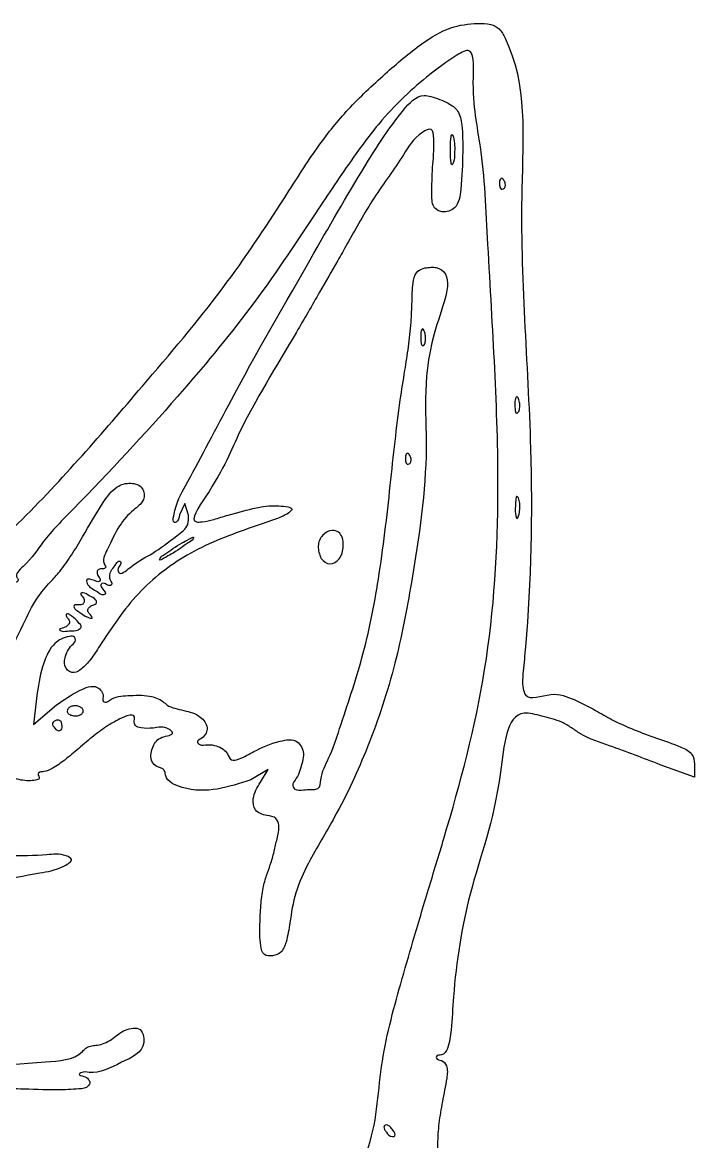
# Model space of a CAD drawing. Extents: x 7.4 to 44.5, y 24.7 to 60.9.
# Drawn here: x 35.21 to 44.5, y 45.44 to 60.91 of the extents above; entities that cross this region are included whole.
import ezdxf

# ---------------------------------------------------------------- set-up
doc = ezdxf.new("R2010")
doc.units = 0
doc.layers.add('Layer_1', color=7, linetype='CONTINUOUS')

msp = doc.modelspace()

# ---------------------------------------------------------------- linework, layer by layer
at = {"layer": 'Layer_1', "color": 7}
for p, q in [((41.167242, 59.32711), (41.167242, 59.32711)), ((41.864475, 58.731003), (41.864464, 58.731003)), ((40.764298, 56.646061), (40.764591, 56.646061)), ((42.065304, 55.711159), (42.065572, 55.711159)), ((40.563453, 54.929488), (40.563445, 54.929488)), ((42.06495, 54.341988), (42.065042, 54.341988)), ((37.455777, 54.263338), (37.384135, 54.107536)), ((37.507005, 54.102985), (37.455777, 54.263338)), ((37.392578, 53.640205), (37.392578, 53.640205)), ((39.336283, 53.505678), (39.336283, 53.505678)), ((35.980336, 52.6248), (35.980359, 52.6248)), ((36.13441, 52.743492), (36.134662, 52.743508)), ((35.416519, 51.645821), (35.366891, 51.209573)), ((35.366891, 51.209573), (35.684407, 51.478377)), ((36.03616, 51.433109), (36.036208, 51.433112)), ((35.75793, 51.206919), (35.757932, 51.206927)), ((44.49832, 50.480657), (44.022935, 50.652818)), ((44.49832, 50.663642), (44.49832, 50.480657)), ((38.606473, 50.584492), (38.368371, 50.445208)), ((38.499925, 50.409984), (38.606473, 50.584492)), ((38.49407, 48.447262), (38.494025, 48.447257)), ((40.329492, 45.602878), (40.329445, 45.602883))]:
    msp.add_line(p, q, dxfattribs=at)
for points, knots in [([(9.23439, 52.164404), (9.220405, 52.310147), (9.184511, 52.684235), (9.149313, 53.322642), (9.08345, 54.646756), (9.072995, 56.751427), (9.522783, 58.74019), (9.160006, 60.678486), (9.877293, 60.942583), (10.272151, 60.83341), (10.759379, 60.549657), (11.337122, 60.080616), (11.962489, 59.370464), (12.577587, 58.460896), (13.219258, 57.485119), (13.949519, 56.524112), (14.821799, 55.531369), (15.729176, 54.475972), (16.400767, 53.905037), (16.833233, 53.369389), (17.018144, 53.523253), (17.207399, 53.537383), (17.470985, 53.566319), (17.821303, 53.599567), (18.227368, 53.666576), (18.671075, 53.758651), (19.137633, 53.851066), (19.606891, 53.91794), (20.340109, 53.992244), (21.467289, 53.955706), (22.955027, 53.879477), (24.319099, 53.765959), (25.309794, 53.603417), (26.10108, 53.603531), (27.093971, 53.762906), (28.434823, 53.879913), (29.890277, 53.957986), (31.000479, 53.990299), (31.766801, 53.915242), (32.306103, 53.840413), (32.850043, 53.738597), (33.352939, 53.639679), (33.770526, 53.574185), (34.109789, 53.543893), (34.307218, 53.541624), (34.484633, 53.526703), (34.468127, 53.380749), (34.669689, 53.462005), (34.829255, 53.672036), (35.664934, 54.478548), (36.691864, 55.674935), (37.958678, 57.161657), (38.725928, 58.308583), (39.255641, 59.163211), (39.718164, 59.740892), (40.209774, 60.193595), (40.665442, 60.591333), (41.096157, 60.856071), (41.43593, 60.904526), (41.667399, 60.900741), (41.812627, 60.829012), (42.195036, 60.109449), (42.019628, 58.080262), (42.282669, 55.316806), (42.238448, 53.084087), (42.133592, 51.976715), (42.112576, 51.759604), (42.180504, 51.516509), (42.529569, 51.67873), (42.833328, 51.556881), (43.110868, 51.417139), (43.377466, 51.258776), (43.661503, 51.134476), (43.983785, 51.013861), (44.249582, 50.927432), (44.475934, 50.821155), (44.49169, 50.710291), (44.49832, 50.663642)], [0, 0, 0, 0, 0.439263, 1.12749, 1.91595, 4.431279, 7.239938, 8.666197, 8.972292, 9.346511, 9.855507, 10.662746, 11.565298, 12.684449, 13.95287, 15.07224, 16.290472, 17.965773, 19.025321, 19.388303, 19.491225, 19.681723, 19.946038, 20.291883, 20.735075, 21.180433, 21.651283, 22.161622, 22.601949, 23.860482, 25.53559, 27.074682, 27.964164, 28.541696, 29.439223, 30.975694, 32.57744, 33.814605, 34.299493, 34.885692, 35.44729, 35.960485, 36.419502, 36.725957, 36.955062, 37.068339, 37.159079, 37.243152, 37.547343, 38.048462, 40.609863, 42.367696, 43.878508, 44.748264, 45.382236, 46.091406, 46.74771, 47.202057, 47.579026, 47.760962, 47.889845, 48.041061, 50.133387, 53.730962, 56.472388, 56.811019, 57.049053, 57.141774, 57.493047, 57.820486, 58.150483, 58.417364, 58.750982, 59.080699, 59.439506, 59.624075, 59.758151, 59.758151, 59.758151, 59.758151]), ([(39.993908, 44.727694), (39.992409, 44.709731), (39.99011, 44.682173), (39.954297, 44.648326), (39.776267, 44.861801), (40.112806, 45.501563), (40.122199, 46.468988), (40.385378, 47.446574), (40.621069, 48.255536), (40.819028, 48.925991), (41.200842, 50.163709), (41.683496, 51.980475), (41.845016, 54.770544), (41.672722, 57.109444), (41.583172, 59.135647), (41.412403, 59.828322), (41.462674, 60.61876), (41.116215, 60.399716), (40.865479, 60.219024), (40.511528, 59.920844), (40.140911, 59.534942), (39.725629, 58.976743), (39.144333, 58.093391), (38.384149, 56.955449), (37.242773, 55.591732), (36.289661, 54.56163), (35.507643, 53.774808), (35.327196, 53.475259), (35.092323, 53.277469), (35.164704, 53.20756), (35.133891, 53.171784), (35.090633, 53.172349), (35.047895, 53.172955), (35.01635, 53.139514), (35.040806, 53.110055), (35.065145, 53.080498), (35.033363, 53.046902), (34.790788, 53.059345), (34.49313, 52.381385), (33.951806, 51.873205), (33.701629, 51.316222), (33.558348, 51.07864), (33.474187, 51.060023), (33.372502, 51.053529), (33.261042, 51.043431), (33.176455, 51.128488), (33.196621, 51.193439), (33.208886, 51.232944)], [0, 0, 0, 0, 0.054284, 0.083279, 0.117567, 0.733486, 1.939191, 3.113364, 3.721077, 4.473842, 5.208709, 7.608343, 10.098999, 13.495624, 14.850331, 15.818626, 16.192677, 16.395268, 16.768266, 17.230574, 17.738633, 18.383678, 19.308972, 20.913636, 22.489554, 24.60988, 25.225982, 25.667233, 25.842249, 25.87935, 25.908271, 25.956586, 26.005231, 26.033948, 26.069095, 26.104212, 26.133063, 26.182, 26.805225, 27.888934, 28.56628, 28.615172, 28.696268, 28.803392, 28.934051, 29.007176, 29.120698, 29.120698, 29.120698, 29.120698]), ([(37.384135, 54.107536), (37.377492, 54.063937), (37.369553, 54.011841), (37.284256, 53.995089), (37.331673, 54.275045), (37.568406, 54.682757), (38.253498, 56.01637), (39.077236, 57.438759), (39.883786, 58.85055), (40.339583, 59.552486), (40.672559, 59.929658), (40.866232, 59.887778), (40.977152, 59.851463), (41.106487, 59.795472), (41.251245, 59.693419), (41.296513, 59.436316), (41.295477, 59.074536), (41.285079, 58.703059), (41.236226, 58.344175), (41.028109, 58.272749), (40.869113, 58.352158), (40.86824, 58.604161), (40.874907, 58.922188), (40.90601, 59.180361), (40.88343, 59.477483), (40.623975, 59.335165), (40.437075, 59.003885), (40.05027, 58.485838), (39.774278, 57.988567), (39.52894, 57.551331), (39.294126, 57.145552), (38.851396, 56.370866), (38.212547, 55.344549), (37.984945, 54.686925), (37.494127, 53.996338), (37.729566, 54.010805), (37.868618, 54.046122), (38.113833, 54.123588), (38.434493, 54.206045), (38.659882, 54.244426), (38.995666, 54.209661), (38.817236, 54.080274), (38.629396, 54.022062), (38.14302, 53.851719), (37.490068, 53.601404), (36.772093, 53.037184), (36.402734, 52.487165), (36.165701, 52.115335), (36.050906, 51.990511), (35.926674, 51.901227), (35.785392, 51.979626), (35.79604, 52.154951), (35.858897, 52.28028), (35.953845, 52.35597), (35.934986, 52.43302), (35.798442, 52.422289), (35.623127, 52.330643), (35.477247, 52.022991), (35.438728, 51.783755), (35.416519, 51.645821)], [0, 0, 0, 0, 0.112901, 0.134904, 0.226949, 0.670432, 1.941811, 4.342532, 5.836512, 6.676664, 7.02729, 7.122812, 7.248815, 7.380036, 7.547912, 7.750007, 8.119793, 8.640362, 8.911123, 9.091816, 9.206409, 9.388082, 9.767711, 10.164104, 10.301661, 10.424133, 10.833407, 11.553611, 12.297175, 12.553806, 13.057164, 13.698284, 15.276746, 16.296994, 16.665598, 16.746503, 16.908291, 17.118376, 17.516903, 17.832019, 18.018732, 18.1028, 18.339067, 18.681435, 19.601433, 20.454092, 21.358106, 21.584085, 21.766792, 21.877313, 22.005284, 22.14993, 22.346853, 22.434438, 22.473497, 22.547346, 22.769014, 23.079474, 23.502202, 23.502202, 23.502202, 23.502202]), ([(41.167242, 59.32711), (41.159579, 59.346171), (41.141032, 59.392303), (41.124383, 59.253438), (41.126107, 59.155485), (41.125125, 59.058688), (41.140079, 58.918308), (41.182706, 59.016095), (41.181347, 59.093859), (41.187191, 59.214521), (41.173655, 59.290915), (41.167242, 59.32711)], [0, 0, 0, 0, 0.044616, 0.107983, 0.257262, 0.406542, 0.469911, 0.514514, 0.625392, 0.748537, 0.859413, 0.859413, 0.859413, 0.859413]), ([(41.864464, 58.731003), (41.855911, 58.745493), (41.842146, 58.768813), (41.802032, 58.740369), (41.805087, 58.691645), (41.802678, 58.646348), (41.821788, 58.602957), (41.862649, 58.608886), (41.883871, 58.642435), (41.886139, 58.6879), (41.87204, 58.715951), (41.864475, 58.731003)], [0, 0, 0, 0, 0.0405, 0.065175, 0.119322, 0.174499, 0.209423, 0.238927, 0.27702, 0.320025, 0.369819, 0.369819, 0.369819, 0.369819]), ([(35.684407, 51.478377), (35.782362, 51.54772), (35.944799, 51.662712), (36.228736, 51.781566), (36.345441, 51.627606), (36.311789, 51.531849), (36.372605, 51.506295), (36.47077, 51.594454), (36.685255, 51.610329), (36.934241, 51.620588), (37.126683, 51.558835), (37.21824, 51.464641), (37.322215, 51.428513), (37.479445, 51.394804), (37.660404, 51.349461), (37.794258, 51.170916), (37.733788, 51.031795), (37.607364, 50.976916), (37.679488, 50.909437), (37.773822, 50.939267), (37.885833, 50.917383), (37.983611, 50.876327), (38.050189, 50.806111), (38.088537, 50.699174), (38.254296, 50.742378), (38.447521, 50.863785), (38.706079, 50.97439), (39.015661, 51.021622), (39.109127, 50.828486), (39.081112, 50.690015), (39.048282, 50.573439), (39.006559, 50.465814), (38.925397, 50.383194), (38.987165, 50.28774), (39.09222, 50.310181), (39.186309, 50.307354), (39.252852, 50.310402), (39.328726, 50.333777), (39.330215, 50.528606), (39.469114, 50.768347), (39.65602, 51.343886), (39.933686, 52.148988), (40.155716, 53.281869), (40.271075, 54.284257), (40.357386, 55.111443), (40.422812, 55.641615), (40.491544, 56.075584), (40.549365, 56.433004), (40.582342, 56.749397), (40.595894, 57.045923), (40.597784, 57.272365), (40.633172, 57.453773), (40.741068, 57.519124), (40.832478, 57.527349), (40.905277, 57.531511), (41.207367, 57.44579), (40.687132, 56.245946), (40.872555, 55.04576), (40.634231, 53.395859), (40.377699, 52.027244), (40.017752, 50.936463), (39.594972, 50.019653), (39.19821, 49.382573), (38.97361, 48.894111), (38.912927, 48.514071), (38.873243, 48.239802), (38.802769, 48.05331), (38.675303, 48.004223), (38.530781, 48.007715), (38.48904, 48.216514), (38.49202, 48.353247), (38.49407, 48.447262)], [0, 0, 0, 0, 0.375754, 0.623103, 0.777337, 0.836879, 0.87035, 0.93999, 1.193391, 1.49634, 1.69347, 1.770886, 1.884443, 2.014541, 2.257886, 2.431445, 2.595309, 2.677136, 2.714336, 2.833414, 2.949082, 3.054384, 3.142992, 3.241996, 3.338955, 3.573762, 3.964584, 4.20172, 4.382546, 4.497365, 4.625406, 4.741887, 4.856029, 4.910614, 5.031715, 5.131324, 5.202684, 5.231497, 5.358604, 5.67425, 6.110115, 7.137728, 8.24765, 9.555984, 10.166922, 10.742451, 11.158222, 11.485168, 11.828053, 12.113448, 12.370322, 12.521454, 12.631722, 12.718897, 12.796275, 12.850006, 13.625215, 15.346105, 17.208138, 18.349181, 19.56473, 20.633473, 21.370719, 21.815943, 22.235938, 22.509679, 22.666589, 22.789204, 22.904053, 23.038321, 23.333818, 23.333818, 23.333818, 23.333818]), ([(40.764591, 56.646061), (40.756645, 56.661689), (40.741859, 56.690767), (40.711294, 56.627909), (40.715982, 56.567256), (40.714862, 56.507517), (40.727431, 56.434707), (40.774633, 56.465048), (40.780374, 56.516357), (40.785189, 56.580804), (40.771293, 56.62421), (40.764298, 56.646061)], [0, 0, 0, 0, 0.038187, 0.071055, 0.150555, 0.234351, 0.277342, 0.305292, 0.362227, 0.429408, 0.497511, 0.497511, 0.497511, 0.497511]), ([(42.065572, 55.711159), (42.057615, 55.726789), (42.042815, 55.755866), (42.012269, 55.693006), (42.016961, 55.632357), (42.015837, 55.572615), (42.028397, 55.49981), (42.075616, 55.530139), (42.081362, 55.581455), (42.086195, 55.645902), (42.072299, 55.689308), (42.065304, 55.711159)], [0, 0, 0, 0, 0.038202, 0.071064, 0.150562, 0.234356, 0.277344, 0.305305, 0.362243, 0.429425, 0.497526, 0.497526, 0.497526, 0.497526]), ([(40.563445, 54.929488), (40.554891, 54.943978), (40.541125, 54.967297), (40.501005, 54.938856), (40.504059, 54.890133), (40.501621, 54.844821), (40.520771, 54.801448), (40.561619, 54.807375), (40.582856, 54.840911), (40.585115, 54.88638), (40.571017, 54.914435), (40.563453, 54.929488)], [0, 0, 0, 0, 0.0405, 0.065179, 0.11933, 0.174503, 0.20944, 0.238941, 0.277023, 0.320034, 0.369833, 0.369833, 0.369833, 0.369833]), ([(38.368371, 50.445208), (38.213917, 50.394083), (37.902861, 50.291122), (37.502996, 50.288421), (37.191993, 50.42331), (37.185621, 50.559323), (37.146485, 50.607776), (37.062121, 50.617027), (36.961056, 50.727115), (37.009406, 50.91078), (37.102111, 51.046722), (37.333615, 51.0625), (37.187896, 51.195438), (37.033116, 51.151629), (36.884553, 51.153982), (36.764248, 51.178523), (36.751057, 51.257484), (36.772567, 51.339834), (36.65542, 51.3364), (36.550494, 51.282232), (36.376488, 51.188694), (36.190839, 51.049911), (35.99562, 50.882643), (35.810804, 50.722815), (35.652691, 50.614839), (35.531273, 50.552617), (35.461421, 50.557337), (35.417316, 50.525313), (35.443823, 50.495086), (35.451987, 50.449294), (35.376405, 50.435061), (35.298824, 50.427154), (35.19271, 50.438407), (35.098807, 50.461802), (34.922846, 50.560067), (34.964177, 51.020356), (34.910128, 51.495212), (34.965874, 52.092796), (35.200803, 52.537818), (35.38079, 52.930154), (35.576996, 53.158418), (35.749506, 53.341), (35.894664, 53.553808), (36.089878, 53.875169), (36.270669, 54.202618), (36.479285, 54.496074), (36.698142, 54.565061), (36.891385, 54.500445), (36.906428, 54.285856), (36.713433, 54.159684), (36.525142, 53.93819), (36.418547, 53.682944), (36.304186, 53.469371), (36.372543, 53.38462), (36.338946, 53.359019), (36.302093, 53.361665), (36.253396, 53.353164), (36.238047, 53.301318), (36.257779, 53.255617), (36.298134, 53.212151), (36.257717, 53.169684), (36.198381, 53.208045), (36.078883, 53.240384), (36.126554, 53.095188), (36.230909, 53.06984), (36.306707, 52.99289), (36.383373, 53.019352), (36.324989, 53.081239), (36.28897, 53.126093), (36.321384, 53.177073), (36.375154, 53.147644), (36.419313, 53.123825), (36.463371, 53.156171), (36.422638, 53.202028), (36.414423, 53.262301), (36.435748, 53.341473), (36.488874, 53.392918), (36.534134, 53.48582), (36.595417, 53.434166), (36.517835, 53.382186), (36.553877, 53.254094), (36.784865, 53.460656), (37.016402, 53.562898), (37.287827, 53.774449), (37.510599, 53.937438), (37.507979, 54.058115), (37.507005, 54.102985)], [0, 0, 0, 0, 0.48082, 0.968323, 1.245342, 1.306038, 1.361454, 1.414361, 1.552018, 1.743732, 1.919304, 2.075628, 2.147158, 2.366057, 2.529487, 2.616557, 2.68468, 2.753442, 2.810428, 2.959693, 3.138863, 3.388933, 3.657639, 3.910067, 4.11797, 4.240467, 4.298792, 4.332769, 4.367098, 4.39871, 4.453208, 4.545966, 4.657949, 4.761634, 4.838921, 5.238635, 5.898982, 6.393645, 6.979486, 7.399584, 7.680943, 7.876842, 8.152944, 8.451355, 9.002314, 9.292734, 9.487282, 9.660793, 9.815719, 10.014654, 10.304491, 10.676856, 10.893092, 10.921051, 10.947278, 10.992704, 11.03804, 11.077834, 11.133123, 11.190752, 11.217046, 11.276949, 11.384394, 11.4529, 11.610926, 11.711892, 11.738221, 11.811919, 11.876243, 11.903381, 11.962691, 12.020919, 12.046619, 12.095519, 12.159214, 12.235829, 12.321053, 12.413577, 12.430949, 12.527627, 12.584118, 12.749522, 13.124348, 13.534749, 13.752281, 13.881037, 13.881037, 13.881037, 13.881037]), ([(42.065042, 54.341988), (42.056701, 54.351955), (42.033852, 54.379255), (42.022272, 54.276964), (42.022453, 54.203135), (42.018298, 54.128082), (42.043434, 54.035639), (42.078778, 54.116145), (42.082905, 54.175591), (42.086999, 54.26489), (42.071881, 54.317752), (42.06495, 54.341988)], [0, 0, 0, 0, 0.03048, 0.083485, 0.194322, 0.300801, 0.343032, 0.386034, 0.4733, 0.562862, 0.638688, 0.638688, 0.638688, 0.638688]), ([(39.336283, 53.505678), (39.316414, 53.561355), (39.27789, 53.669307), (39.342662, 53.834374), (39.471807, 53.901988), (39.585967, 53.877448), (39.641234, 53.787094), (39.650247, 53.654407), (39.619416, 53.499983), (39.454878, 53.392589), (39.376136, 53.467675), (39.336283, 53.505678)], [0, 0, 0, 0, 0.172838, 0.335111, 0.48369, 0.571788, 0.657061, 0.778941, 0.966972, 1.110779, 1.258147, 1.258147, 1.258147, 1.258147]), ([(37.392578, 53.640205), (37.428906, 53.668306), (37.488379, 53.714311), (37.561383, 53.747773), (37.587513, 53.81576), (37.485909, 53.752639), (37.41599, 53.720304), (37.291798, 53.643896), (37.197316, 53.565885), (37.123651, 53.532656), (37.097594, 53.464644), (37.199051, 53.52782), (37.269989, 53.559791), (37.348635, 53.61138), (37.392578, 53.640205)], [0, 0, 0, 0, 0.136385, 0.223279, 0.245749, 0.306988, 0.423717, 0.571539, 0.707918, 0.794813, 0.817282, 0.878521, 0.995248, 1.143061, 1.143061, 1.143061, 1.143061]), ([(36.134662, 52.743508), (36.125601, 52.756866), (36.10755, 52.783477), (36.134555, 52.834503), (36.180346, 52.859338), (36.249997, 52.879933), (36.218087, 52.957011), (36.136161, 52.97787), (36.08173, 53.035605), (35.998425, 53.023328), (36.055165, 52.963752), (36.075672, 52.915657), (36.045279, 52.863717), (35.99152, 52.85704), (35.920121, 52.872476), (35.925336, 52.799183), (36.018268, 52.761235), (36.068674, 52.699296), (36.202635, 52.66569), (36.158735, 52.715753), (36.13441, 52.743492)], [0, 0, 0, 0, 0.045093, 0.089839, 0.149227, 0.212607, 0.254961, 0.350403, 0.455742, 0.484002, 0.550015, 0.606209, 0.647671, 0.705452, 0.770248, 0.798945, 0.885475, 1.031451, 1.091351, 1.165781, 1.165781, 1.165781, 1.165781]), ([(35.980359, 52.6248), (35.962405, 52.644462), (35.929296, 52.680719), (35.87913, 52.715676), (35.841142, 52.74282), (35.807937, 52.727816), (35.823642, 52.693054), (35.849483, 52.670268), (35.873788, 52.622741), (35.834779, 52.57178), (35.794436, 52.546251), (35.699587, 52.522665), (35.782376, 52.48572), (35.861904, 52.513814), (35.963823, 52.492757), (36.044139, 52.562383), (36.004596, 52.601067), (35.980336, 52.6248)], [0, 0, 0, 0, 0.079084, 0.145838, 0.188265, 0.207714, 0.23329, 0.277674, 0.322693, 0.372823, 0.442267, 0.506888, 0.535943, 0.647518, 0.774919, 0.826506, 0.908403, 0.908403, 0.908403, 0.908403]), ([(36.036208, 51.433112), (36.022542, 51.442564), (35.993404, 51.462717), (35.937898, 51.468477), (35.884883, 51.459697), (35.842342, 51.435567), (35.823884, 51.393991), (35.846411, 51.353742), (35.890475, 51.331974), (35.944573, 51.3243), (35.998051, 51.33372), (36.040256, 51.357382), (36.059445, 51.399978), (36.044043, 51.421893), (36.03616, 51.433109)], [0, 0, 0, 0, 0.04919, 0.104881, 0.161601, 0.209332, 0.246033, 0.28449, 0.333679, 0.389368, 0.446083, 0.493815, 0.53051, 0.568979, 0.568979, 0.568979, 0.568979]), ([(44.022935, 50.652818), (43.791566, 50.742034), (43.42604, 50.88298), (42.997629, 51.021249), (42.797711, 51.164597), (42.626249, 51.268521), (42.407876, 51.316178), (41.899107, 51.46256), (41.81434, 50.05931), (41.380502, 49.025599), (41.178007, 47.770541), (41.145466, 47.048391), (41.111071, 46.780292), (41.034205, 46.624795), (40.930717, 46.642776), (40.92881, 46.573356), (41.01919, 46.573791), (41.094776, 46.472578), (41.068294, 46.262367), (41.015094, 46.005268), (40.960822, 45.701421), (40.945292, 45.43692), (40.948513, 45.15296), (41.179366, 44.816724), (41.519353, 44.322295), (42.001252, 43.726746), (42.46403, 43.141761), (42.805266, 42.712454), (42.992794, 42.411392), (43.14492, 42.140136), (43.487716, 41.859044), (43.832699, 41.584079), (44.108048, 41.353008), (44.230884, 41.236644), (44.286675, 41.087387), (44.131489, 41.026992), (43.990798, 41.005209), (43.870561, 41.070049), (43.750115, 41.118281), (43.597795, 41.137653), (43.475768, 41.14827), (43.407694, 41.154192)], [0, 0, 0, 0, 0.746456, 1.17928, 1.331952, 1.483903, 1.773189, 2.020816, 2.898897, 4.636999, 6.076162, 6.532433, 6.793835, 6.914579, 6.987889, 7.010932, 7.086658, 7.187073, 7.360166, 7.688668, 7.992105, 8.278303, 8.488775, 8.824738, 9.457701, 10.313202, 11.110968, 11.700057, 11.954121, 12.175862, 12.627134, 13.258745, 13.514092, 13.694035, 13.783055, 13.919247, 14.082568, 14.223171, 14.310406, 14.473267, 14.67875, 14.67875, 14.67875, 14.67875]), ([(35.757932, 51.206927), (35.756109, 51.221721), (35.75271, 51.249288), (35.714437, 51.274821), (35.67197, 51.267501), (35.636365, 51.246326), (35.622284, 51.205269), (35.654461, 51.161926), (35.691492, 51.113648), (35.766183, 51.133681), (35.76122, 51.177719), (35.75793, 51.206919)], [0, 0, 0, 0, 0.042836, 0.079821, 0.122848, 0.165481, 0.199545, 0.237457, 0.320244, 0.357921, 0.432069, 0.432069, 0.432069, 0.432069]), ([(38.494025, 48.447257), (38.496876, 48.533917), (38.502408, 48.702042), (38.530167, 48.928554), (38.579056, 49.116658), (38.643269, 49.280164), (38.691073, 49.450144), (38.728984, 49.632799), (38.772403, 49.78497), (38.720621, 49.935526), (38.572931, 49.947126), (38.410531, 50.000237), (38.384934, 50.221714), (38.456237, 50.338456), (38.499925, 50.409984)], [0, 0, 0, 0, 0.260084, 0.504577, 0.682839, 0.841446, 1.031161, 1.211444, 1.401769, 1.502882, 1.632435, 1.807402, 1.96467, 2.213469, 2.213469, 2.213469, 2.213469]), ([(33.889749, 49.083014), (33.909685, 49.14671), (33.965983, 49.32658), (34.455954, 49.346327), (34.940363, 49.40315), (35.472901, 49.387329), (35.744227, 49.432007), (35.937779, 49.338047), (35.692443, 49.190897), (35.376601, 49.155569), (34.806531, 49.019268), (34.359801, 48.973504), (33.959246, 48.896434), (33.907452, 49.035485), (33.889749, 49.083014)], [0, 0, 0, 0, 0.186971, 0.527987, 1.247824, 1.782365, 2.050729, 2.138147, 2.270327, 2.625411, 3.291977, 3.871558, 4.140069, 4.279509, 4.279509, 4.279509, 4.279509]), ([(32.870984, 45.579023), (32.831681, 45.533271), (32.721673, 45.405216), (32.532159, 45.649322), (32.398057, 45.767101), (32.358607, 45.925097), (32.18066, 45.925689), (31.896391, 45.879736), (31.464647, 45.832565), (31.099355, 45.849036), (30.791826, 45.876265), (30.777097, 46.121512), (31.206764, 46.09995), (31.590432, 46.164792), (32.131539, 46.194809), (32.598315, 46.277371), (33.041338, 46.400177), (33.410189, 46.513057), (33.709113, 46.580371), (34.082445, 46.478041), (34.696974, 46.458625), (35.373783, 46.547973), (35.940224, 46.566131), (36.086792, 46.738587), (36.15419, 46.766861), (36.23348, 46.773955), (36.325082, 46.790565), (36.42134, 46.837971), (36.512247, 46.907914), (36.605445, 46.978397), (36.709638, 47.008602), (36.863929, 47.022952), (36.946785, 46.696376), (36.546859, 46.534224), (36.250927, 46.363886), (36.0511, 46.415552), (35.975957, 46.365833), (36.073925, 46.345188), (36.118405, 46.316546), (36.153419, 46.259819), (36.109917, 46.180473), (35.93089, 46.165419), (35.635555, 46.149617), (35.170025, 46.175296), (34.931015, 46.168178), (34.50141, 46.198122), (34.629656, 46.146563), (34.767802, 46.116215), (34.403671, 46.11975), (34.049185, 46.128791), (33.542744, 46.185695), (32.712019, 45.953546), (33.243869, 45.766574), (33.460904, 45.703478), (33.604436, 45.664425), (33.67726, 45.547626), (33.474812, 45.468099), (33.234697, 45.503931), (33.011253, 45.550448), (32.870984, 45.57965)], [0, 0, 0, 0, 0.156289, 0.437441, 0.656556, 0.749929, 0.864839, 1.111816, 1.672552, 2.096105, 2.314847, 2.427795, 2.675609, 3.279094, 3.785825, 4.245464, 4.710933, 5.157675, 5.413977, 5.60635, 6.303922, 7.223238, 7.753844, 7.816137, 7.889883, 7.965406, 8.055117, 8.167479, 8.282523, 8.400724, 8.511524, 8.612317, 8.818285, 9.228974, 9.698769, 9.811084, 9.839521, 9.910171, 9.98161, 10.033166, 10.084348, 10.219681, 10.520194, 11.02996, 11.455558, 11.648475, 11.709746, 11.796188, 11.946775, 12.329471, 13.238203, 13.618563, 14.030715, 14.252226, 14.395447, 14.457755, 14.600089, 14.848321, 15.266947, 15.266947, 15.266947, 15.266947]), ([(40.329445, 45.602883), (40.318126, 45.61842), (40.297882, 45.646208), (40.261085, 45.673291), (40.220635, 45.675406), (40.202593, 45.643005), (40.213429, 45.605503), (40.252491, 45.560644), (40.295167, 45.500002), (40.384819, 45.526872), (40.352067, 45.571865), (40.329492, 45.602878)], [0, 0, 0, 0, 0.057381, 0.102621, 0.134817, 0.163179, 0.198339, 0.244411, 0.346466, 0.384233, 0.468017, 0.468017, 0.468017, 0.468017])]:
    msp.add_open_spline(points, degree=3, knots=knots, dxfattribs=at)

doc.saveas('drawing.dxf')
